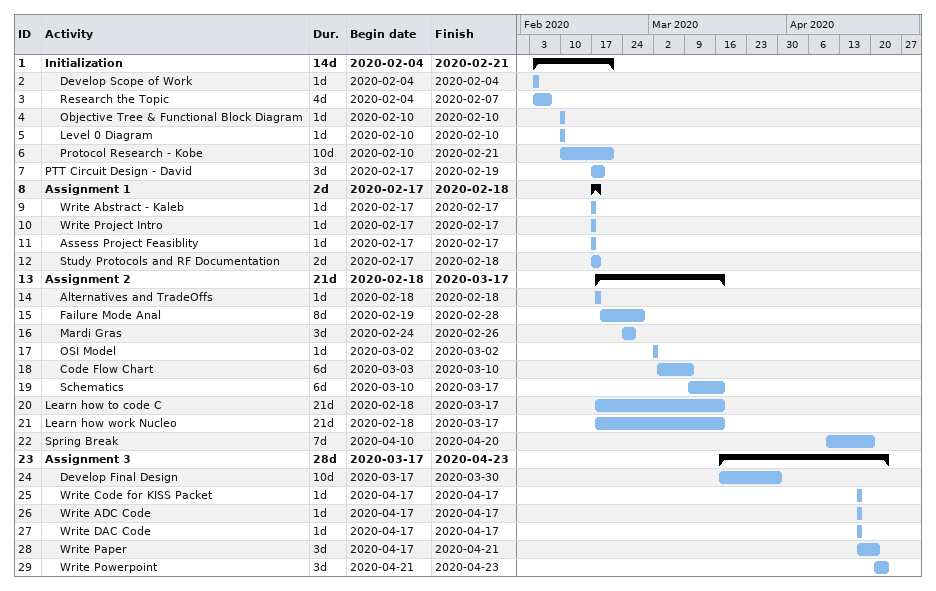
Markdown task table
| ID | Level | Task | Duration | Start | Finish |
|---|---|---|---|---|---|
| 1 | 1 | **Initialization** | 14d | 2020-02-04 | 2020-02-21 |
| 2 | 2 | Develop Scope of Work | 1d | 2020-02-04 | 2020-02-04 |
| 3 | 2 | Research the Topic | 4d | 2020-02-04 | 2020-02-07 |
| 4 | 2 | Objective Tree & Functional Block Diagram | 1d | 2020-02-10 | 2020-02-10 |
| 5 | 2 | Level 0 Diagram | 1d | 2020-02-10 | 2020-02-10 |
| 6 | 2 | Protocol Research - Kobe | 10d | 2020-02-10 | 2020-02-21 |
| 7 | 1 | PTT Circuit Design - David | 3d | 2020-02-17 | 2020-02-19 |
| 8 | 1 | **Assignment 1** | 2d | 2020-02-17 | 2020-02-18 |
| 9 | 2 | Write Abstract - Kaleb | 1d | 2020-02-17 | 2020-02-17 |
| 10 | 2 | Write Project Intro | 1d | 2020-02-17 | 2020-02-17 |
| 11 | 2 | Assess Project Feasiblity | 1d | 2020-02-17 | 2020-02-17 |
| 12 | 2 | Study Protocols and RF Documentation | 2d | 2020-02-17 | 2020-02-18 |
| 13 | 1 | **Assignment 2** | 21d | 2020-02-18 | 2020-03-17 |
| 14 | 2 | Alternatives and TradeOffs | 1d | 2020-02-18 | 2020-02-18 |
| 15 | 2 | Failure Mode Anal | 8d | 2020-02-19 | 2020-02-28 |
| 16 | 2 | Mardi Gras | 3d | 2020-02-24 | 2020-02-26 |
| 17 | 2 | OSI Model | 1d | 2020-03-02 | 2020-03-02 |
| 18 | 2 | Code Flow Chart | 6d | 2020-03-03 | 2020-03-10 |
| 19 | 2 | Schematics | 6d | 2020-03-10 | 2020-03-17 |
| 20 | 1 | Learn how to code C | 21d | 2020-02-18 | 2020-03-17 |
| 21 | 1 | Learn how work Nucleo | 21d | 2020-02-18 | 2020-03-17 |
| 22 | 1 | Spring Break | 7d | 2020-04-10 | 2020-04-20 |
| 23 | 1 | **Assignment 3** | 28d | 2020-03-17 | 2020-04-23 |
| 24 | 2 | Develop Final Design | 10d | 2020-03-17 | 2020-03-30 |
| 25 | 2 | Write Code for KISS Packet | 1d | 2020-04-17 | 2020-04-17 |
| 26 | 2 | Write ADC Code | 1d | 2020-04-17 | 2020-04-17 |
| 27 | 2 | Write DAC Code | 1d | 2020-04-17 | 2020-04-17 |
| 28 | 2 | Write Paper | 3d | 2020-04-17 | 2020-04-21 |
| 29 | 2 | Write Powerpoint | 3d | 2020-04-21 | 2020-04-23 |
